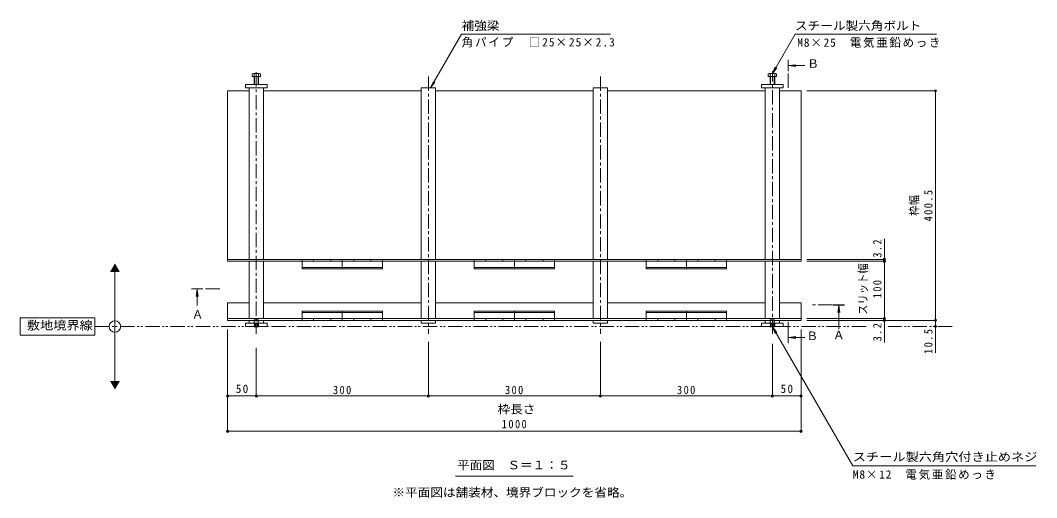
# Model space of a CAD drawing. Units: millimetres at full size, sheet at 1:5; some dimension numbers follow another scale. Extents: x -1680 to 1942, y -1318 to 1367.
# Drawn here: x -1680 to 92, y -37 to 796 of the extents above; entities that cross this region are included whole.
import ezdxf
from ezdxf.enums import TextEntityAlignment as Align

# ---------------------------------------------------------------- set-up
doc = ezdxf.new("R2010")
doc.units = ezdxf.units.MM
doc.header["$LTSCALE"] = 5
doc.header["$PDMODE"] = 32
doc.header["$PDSIZE"] = 4
for name, pattern in [('CHAIN1', [8, 5, -1, 1, -1]), ('DASHED1', [1.8, 1.2, -0.6]), ('DOUBLE_CHAIN1', [8.8, 5, -1, 0.6, -0.6, 0.6, -1])]:
    doc.linetypes.add(name, pattern=pattern)
for name, color, linetype, lineweight in [('4-0_通り芯', 7, 'Continuous', 9), ('4-3_寸法', 7, 'DASHED1', 9), ('4-4_文字', 7, 'Continuous', 9), ('4-5_建具', 7, 'Continuous', 9)]:
    doc.layers.add(name, color=color, linetype=linetype, lineweight=lineweight)
doc.styles.add('ＭＳ ゴシック', font='')
doc.styles.get('ＭＳ ゴシック').set_extended_font_data('MS Gothic')

msp = doc.modelspace()

# ---------------------------------------------------------------- linework, layer by layer
at = {"layer": '4-0_通り芯', "color": 2}
for p, q in [((-1275.605, 702.217), (-1275.605, 697.517)), ((-1275.605, 697.517), (-1261.205, 697.517)), ((-1262.541, 702.817), (-1273.741, 702.817)), ((-1272.405, 702.217), (-1272.405, 683.517)), ((-1271.705, 697.517), (-1271.705, 683.517)), ((-1265.105, 683.517), (-1265.105, 697.517)), ((-1264.405, 683.517), (-1264.405, 702.217)), ((-1261.205, 697.517), (-1261.205, 702.217)), ((-375.605, 702.217), (-375.605, 697.517)), ((-375.605, 697.517), (-361.205, 697.517)), ((-362.541, 702.817), (-373.741, 702.817)), ((-372.405, 702.217), (-372.405, 683.517)), ((-371.705, 697.517), (-371.705, 683.517)), ((-365.105, 683.517), (-365.105, 697.517)), ((-364.405, 683.517), (-364.405, 702.217)), ((-361.205, 697.517), (-361.205, 702.217)), ((-1271.705, 261.001), (-1272.221, 261.517)), ((-1271.705, 261.517), (-1271.705, 261.001)), ((-1271.705, 261.001), (-1265.105, 261.001)), ((-1265.105, 261.517), (-1265.105, 261.001)), ((-1264.589, 261.517), (-1265.105, 261.001)), ((-371.705, 261.001), (-372.221, 261.517)), ((-371.705, 261.517), (-371.705, 261.001)), ((-371.705, 261.001), (-365.105, 261.001)), ((-365.105, 261.517), (-365.105, 261.001)), ((-364.589, 261.517), (-365.105, 261.001))]:
    msp.add_line(p, q, dxfattribs=at)
at = {"layer": '4-0_通り芯', "color": 4, "linetype": 'CHAIN1'}
for p, q in [((-1268.405, 704.994), (-1268.405, 248.608)), ((-968.405, 697.517), (-968.405, 248.608)), ((-668.405, 697.517), (-668.405, 248.608)), ((-368.405, 248.608), (-368.405, 706.82))]:
    msp.add_line(p, q, dxfattribs=at)
at = {"layer": '4-0_通り芯'}
for p, q in [((-1287.405, 683.517), (-1287.405, 677.517)), ((-1249.405, 683.517), (-1287.405, 683.517)), ((-1287.405, 677.517), (-1249.405, 677.517)), ((-1280.905, 378.417), (-1280.905, 677.517)), ((-1255.905, 677.517), (-1255.905, 378.417)), ((-1249.405, 677.517), (-1249.405, 683.517)), ((-980.905, 378.417), (-980.905, 677.517)), ((-980.905, 677.517), (-955.905, 677.517)), ((-955.905, 677.517), (-955.905, 378.417)), ((-680.905, 378.417), (-680.905, 677.517)), ((-680.905, 677.517), (-655.905, 677.517)), ((-655.905, 677.517), (-655.905, 378.417)), ((-387.405, 683.517), (-387.405, 677.517)), ((-349.405, 683.517), (-387.405, 683.517)), ((-387.405, 677.517), (-349.405, 677.517)), ((-380.905, 378.417), (-380.905, 677.517)), ((-355.905, 677.517), (-355.905, 378.417)), ((-349.405, 677.517), (-349.405, 683.517)), ((-1280.905, 672.517), (-1318.405, 672.517)), ((-1318.405, 672.517), (-1318.405, 375.217)), ((-980.905, 672.517), (-1255.905, 672.517)), ((-680.905, 672.517), (-955.905, 672.517)), ((-380.905, 672.517), (-655.905, 672.517)), ((-318.405, 672.517), (-355.905, 672.517)), ((-318.405, 375.217), (-318.405, 672.517)), ((-380.905, 378.417), (-1318.405, 378.417)), ((-318.405, 375.217), (-1318.405, 375.217)), ((-1280.905, 375.217), (-1280.905, 275.217)), ((-1255.905, 375.217), (-1255.905, 275.217)), ((-980.905, 375.217), (-980.905, 275.217)), ((-955.905, 375.217), (-955.905, 275.217)), ((-680.905, 275.217), (-680.905, 375.217)), ((-655.905, 275.217), (-655.905, 375.217)), ((-380.905, 378.417), (-318.405, 378.417)), ((-380.905, 275.217), (-380.905, 375.217)), ((-355.905, 275.217), (-355.905, 375.217)), ((-1280.905, 302.517), (-1318.405, 302.517)), ((-1318.405, 302.517), (-1318.405, 272.017)), ((-980.905, 302.517), (-1255.905, 302.517)), ((-680.905, 302.517), (-955.905, 302.517)), ((-380.905, 302.517), (-655.905, 302.517)), ((-355.905, 302.517), (-318.405, 302.517)), ((-318.405, 272.017), (-318.405, 302.517)), ((-1318.405, 275.217), (-318.405, 275.217)), ((-380.905, 272.017), (-1318.405, 272.017)), ((-1249.405, 267.517), (-1287.405, 267.517)), ((-1287.405, 261.517), (-1287.405, 267.517)), ((-1280.905, 267.517), (-1280.905, 272.017)), ((-1255.905, 272.017), (-1255.905, 267.517)), ((-1249.405, 267.517), (-1249.405, 261.517)), ((-955.905, 272.017), (-955.905, 267.517)), ((-655.905, 272.017), (-655.905, 267.517)), ((-349.405, 267.517), (-387.405, 267.517)), ((-387.405, 261.517), (-387.405, 267.517)), ((-355.905, 272.017), (-380.905, 272.017)), ((-380.905, 267.517), (-380.905, 272.017)), ((-355.905, 272.017), (-355.905, 267.517)), ((-355.905, 272.017), (-318.405, 272.017)), ((-1249.405, 261.517), (-1287.405, 261.517))]:
    msp.add_line(p, q, dxfattribs=at)
at = {"layer": '4-0_通り芯', "color": 2, "linetype": 'DASHED1'}
for p, q in [((-1271.705, 273.001), (-1272.405, 272.301)), ((-1272.405, 272.301), (-1272.405, 261.701)), ((-1272.405, 272.301), (-1264.405, 272.301)), ((-1271.705, 261.517), (-1271.705, 273.001)), ((-1271.705, 273.001), (-1265.105, 273.001)), ((-1270.905, 266.001), (-1268.405, 267.444)), ((-1270.905, 266.001), (-1265.905, 266.001)), ((-1270.905, 266.001), (-1270.905, 261.001)), ((-1270.405, 266.001), (-1270.405, 261.001)), ((-1265.905, 266.001), (-1268.405, 267.444)), ((-1266.405, 266.001), (-1266.405, 261.001)), ((-1265.905, 266.001), (-1265.905, 261.001)), ((-1265.105, 273.001), (-1265.105, 261.517)), ((-1264.405, 272.301), (-1265.105, 273.001)), ((-1264.405, 261.701), (-1264.405, 272.301)), ((-371.705, 273.001), (-372.405, 272.301)), ((-372.405, 272.301), (-372.405, 261.701)), ((-372.405, 272.301), (-364.405, 272.301)), ((-371.705, 261.517), (-371.705, 273.001)), ((-371.705, 273.001), (-365.105, 273.001)), ((-370.905, 266.001), (-368.405, 267.444)), ((-370.905, 266.001), (-365.905, 266.001)), ((-370.905, 266.001), (-370.905, 261.001)), ((-370.405, 266.001), (-370.405, 261.001)), ((-365.905, 266.001), (-368.405, 267.444)), ((-366.405, 266.001), (-366.405, 261.001)), ((-365.905, 266.001), (-365.905, 261.001)), ((-365.105, 273.001), (-365.105, 261.517)), ((-364.405, 272.301), (-365.105, 273.001)), ((-364.405, 261.701), (-364.405, 272.301)), ((-1272.405, 261.701), (-1264.405, 261.701)), ((-1272.405, 261.701), (-1272.221, 261.517)), ((-1264.405, 261.701), (-1264.589, 261.517)), ((-372.405, 261.701), (-364.405, 261.701)), ((-372.405, 261.701), (-372.221, 261.517)), ((-364.405, 261.701), (-364.589, 261.517))]:
    msp.add_line(p, q, dxfattribs=at)
at = {"layer": '4-0_通り芯'}
for points in [[(-955.905, 267.517), (-980.905, 267.517), (-980.905, 272.017)], [(-655.905, 267.517), (-680.905, 267.517), (-680.905, 272.017)], [(-349.405, 267.517), (-349.405, 261.517), (-387.405, 261.517)]]:
    msp.add_lwpolyline(points, dxfattribs=at)
at = {"layer": '4-0_通り芯', "color": 2}
for centre, radius, start, end in [((-1274.005, 700.441), 2.39, 47.9749, 132.0251), ((-1268.405, 689.409), 13.418, 72.65606, 107.34394), ((-1262.805, 700.441), 2.39, 47.9749, 132.0251), ((-374.005, 700.441), 2.39, 47.9749, 132.0251), ((-368.405, 689.409), 13.418, 72.65606, 107.34394), ((-362.805, 700.441), 2.39, 47.9749, 132.0251)]:
    msp.add_arc(centre, radius, start, end, dxfattribs=at)
at = {"layer": '4-3_寸法'}
for p, q in [((-1188.405, 377.717), (-1188.405, 375.217)), ((-1187.905, 378.217), (-1168.905, 378.217)), ((-1168.405, 377.717), (-1168.405, 375.217)), ((-1168.405, 375.217), (-1138.405, 375.217)), ((-1138.405, 377.717), (-1138.405, 375.217)), ((-1118.905, 378.217), (-1137.905, 378.217)), ((-1118.405, 377.717), (-1118.405, 375.217)), ((-1117.905, 378.217), (-1098.905, 378.217)), ((-1098.405, 377.717), (-1098.405, 375.217)), ((-1068.405, 375.217), (-1098.405, 375.217)), ((-1068.405, 377.717), (-1068.405, 375.217)), ((-1048.905, 378.217), (-1067.905, 378.217)), ((-1048.405, 377.717), (-1048.405, 375.217)), ((-888.405, 377.717), (-888.405, 375.217)), ((-887.905, 378.217), (-868.905, 378.217)), ((-868.405, 377.717), (-868.405, 375.217)), ((-868.405, 375.217), (-838.405, 375.217)), ((-838.405, 377.717), (-838.405, 375.217)), ((-818.905, 378.217), (-837.905, 378.217)), ((-818.405, 377.717), (-818.405, 375.217)), ((-817.905, 378.217), (-798.905, 378.217)), ((-798.405, 377.717), (-798.405, 375.217)), ((-768.405, 375.217), (-798.405, 375.217)), ((-768.405, 377.717), (-768.405, 375.217)), ((-748.905, 378.217), (-767.905, 378.217)), ((-748.405, 377.717), (-748.405, 375.217)), ((-588.405, 377.717), (-588.405, 375.217)), ((-587.905, 378.217), (-568.905, 378.217)), ((-568.405, 377.717), (-568.405, 375.217)), ((-568.405, 375.217), (-538.405, 375.217)), ((-538.405, 377.717), (-538.405, 375.217)), ((-518.905, 378.217), (-537.905, 378.217)), ((-518.405, 377.717), (-518.405, 375.217)), ((-517.905, 378.217), (-498.905, 378.217)), ((-498.405, 377.717), (-498.405, 375.217)), ((-468.405, 375.217), (-498.405, 375.217)), ((-468.405, 377.717), (-468.405, 375.217)), ((-448.905, 378.217), (-467.905, 378.217)), ((-448.405, 377.717), (-448.405, 375.217)), ((-1188.405, 272.717), (-1188.405, 275.217)), ((-1187.905, 272.217), (-1168.905, 272.217)), ((-1168.405, 275.217), (-1138.405, 275.217)), ((-1168.405, 272.717), (-1168.405, 275.217)), ((-1138.405, 272.717), (-1138.405, 275.217)), ((-1118.905, 272.217), (-1137.905, 272.217)), ((-1118.405, 272.717), (-1118.405, 275.217)), ((-1117.905, 272.217), (-1098.905, 272.217)), ((-1068.405, 275.217), (-1098.405, 275.217)), ((-1098.405, 272.717), (-1098.405, 275.217)), ((-1068.405, 272.717), (-1068.405, 275.217)), ((-1048.905, 272.217), (-1067.905, 272.217)), ((-1048.405, 272.717), (-1048.405, 275.217)), ((-888.405, 272.717), (-888.405, 275.217)), ((-887.905, 272.217), (-868.905, 272.217)), ((-868.405, 275.217), (-838.405, 275.217)), ((-868.405, 272.717), (-868.405, 275.217)), ((-838.405, 272.717), (-838.405, 275.217)), ((-818.905, 272.217), (-837.905, 272.217)), ((-818.405, 272.717), (-818.405, 275.217)), ((-817.905, 272.217), (-798.905, 272.217)), ((-768.405, 275.217), (-798.405, 275.217)), ((-798.405, 272.717), (-798.405, 275.217)), ((-768.405, 272.717), (-768.405, 275.217)), ((-748.905, 272.217), (-767.905, 272.217)), ((-748.405, 272.717), (-748.405, 275.217)), ((-588.405, 272.717), (-588.405, 275.217)), ((-587.905, 272.217), (-568.905, 272.217)), ((-568.405, 275.217), (-538.405, 275.217)), ((-568.405, 272.717), (-568.405, 275.217)), ((-538.405, 272.717), (-538.405, 275.217)), ((-518.905, 272.217), (-537.905, 272.217)), ((-518.405, 272.717), (-518.405, 275.217)), ((-517.905, 272.217), (-498.905, 272.217)), ((-468.405, 275.217), (-498.405, 275.217)), ((-498.405, 272.717), (-498.405, 275.217)), ((-468.405, 272.717), (-468.405, 275.217)), ((-448.905, 272.217), (-467.905, 272.217)), ((-448.405, 272.717), (-448.405, 275.217))]:
    msp.add_line(p, q, dxfattribs=at)
at = {"layer": '4-3_寸法', "linetype": 'Continuous'}
for p, q in [((-1188.405, 375.217), (-1188.405, 362.217)), ((-1118.405, 375.217), (-1118.405, 362.217)), ((-1048.405, 375.217), (-1048.405, 362.217)), ((-888.405, 375.217), (-888.405, 362.217)), ((-818.405, 375.217), (-818.405, 362.217)), ((-748.405, 375.217), (-748.405, 362.217)), ((-588.405, 375.217), (-588.405, 362.217)), ((-518.405, 375.217), (-518.405, 362.217)), ((-448.405, 375.217), (-448.405, 362.217)), ((-1118.405, 364.517), (-1188.405, 364.517)), ((-1118.405, 362.217), (-1188.405, 362.217)), ((-1118.405, 364.517), (-1048.405, 364.517)), ((-1118.405, 362.217), (-1048.405, 362.217)), ((-818.405, 364.517), (-888.405, 364.517)), ((-818.405, 362.217), (-888.405, 362.217)), ((-818.405, 364.517), (-748.405, 364.517)), ((-818.405, 362.217), (-748.405, 362.217)), ((-518.405, 364.517), (-588.405, 364.517)), ((-518.405, 362.217), (-588.405, 362.217)), ((-518.405, 364.517), (-448.405, 364.517)), ((-518.405, 362.217), (-448.405, 362.217)), ((-1118.405, 288.217), (-1188.405, 288.217)), ((-1188.405, 275.217), (-1188.405, 288.217)), ((-1118.405, 285.917), (-1188.405, 285.917)), ((-1118.405, 288.217), (-1048.405, 288.217)), ((-1118.405, 275.217), (-1118.405, 288.217)), ((-1118.405, 285.917), (-1048.405, 285.917)), ((-1048.405, 275.217), (-1048.405, 288.217)), ((-818.405, 288.217), (-888.405, 288.217)), ((-888.405, 275.217), (-888.405, 288.217)), ((-818.405, 285.917), (-888.405, 285.917)), ((-818.405, 288.217), (-748.405, 288.217)), ((-818.405, 275.217), (-818.405, 288.217)), ((-818.405, 285.917), (-748.405, 285.917)), ((-748.405, 275.217), (-748.405, 288.217)), ((-518.405, 288.217), (-588.405, 288.217)), ((-588.405, 275.217), (-588.405, 288.217)), ((-518.405, 285.917), (-588.405, 285.917)), ((-518.405, 288.217), (-448.405, 288.217)), ((-518.405, 275.217), (-518.405, 288.217)), ((-518.405, 285.917), (-448.405, 285.917)), ((-448.405, 275.217), (-448.405, 288.217))]:
    msp.add_line(p, q, dxfattribs=at)
at = {"layer": '4-3_寸法'}
for centre, start, end in [((-1187.905, 377.717), 90, 180), ((-1168.905, 377.717), 0, 90), ((-1137.905, 377.717), 90, 180), ((-1118.905, 377.717), 0, 90), ((-1117.905, 377.717), 90, 180), ((-1098.905, 377.717), 0, 90), ((-1067.905, 377.717), 90, 180), ((-1048.905, 377.717), 0, 90), ((-887.905, 377.717), 90, 180), ((-868.905, 377.717), 0, 90), ((-837.905, 377.717), 90, 180), ((-818.905, 377.717), 0, 90), ((-817.905, 377.717), 90, 180), ((-798.905, 377.717), 0, 90), ((-767.905, 377.717), 90, 180), ((-748.905, 377.717), 0, 90), ((-587.905, 377.717), 90, 180), ((-568.905, 377.717), 0, 90), ((-537.905, 377.717), 90, 180), ((-518.905, 377.717), 0, 90), ((-517.905, 377.717), 90, 180), ((-498.905, 377.717), 0, 90), ((-467.905, 377.717), 90, 180), ((-448.905, 377.717), 0, 90), ((-1187.905, 272.717), 180, 270), ((-1168.905, 272.717), 270, 0), ((-1137.905, 272.717), 180, 270), ((-1118.905, 272.717), 270, 0), ((-1117.905, 272.717), 180, 270), ((-1098.905, 272.717), 270, 0), ((-1067.905, 272.717), 180, 270), ((-1048.905, 272.717), 270, 0), ((-887.905, 272.717), 180, 270), ((-868.905, 272.717), 270, 0), ((-837.905, 272.717), 180, 270), ((-818.905, 272.717), 270, 0), ((-817.905, 272.717), 180, 270), ((-798.905, 272.717), 270, 0), ((-767.905, 272.717), 180, 270), ((-748.905, 272.717), 270, 0), ((-587.905, 272.717), 180, 270), ((-568.905, 272.717), 270, 0), ((-537.905, 272.717), 180, 270), ((-518.905, 272.717), 270, 0), ((-517.905, 272.717), 180, 270), ((-498.905, 272.717), 270, 0), ((-467.905, 272.717), 180, 270), ((-448.905, 272.717), 270, 0)]:
    msp.add_arc(centre, 0.5, start, end, dxfattribs=at)
at = {"layer": '4-4_文字'}
for p, q in [((-82.533, 672.517), (-308.405, 672.517)), ((-84.033, 672.517), (-84.033, 272.017)), ((-173.022, 414.513), (-173.022, 233.739)), ((-171.522, 378.417), (-308.405, 378.417)), ((-171.522, 375.217), (-308.405, 375.217)), ((-171.522, 275.217), (-308.405, 275.217)), ((-82.533, 272.017), (-308.405, 272.017)), ((-84.033, 272.017), (-84.033, 215.579)), ((-1318.405, 77.31), (-1318.405, 256.517)), ((-318.405, 77.31), (-318.405, 256.517)), ((-968.405, 138.81), (-968.405, 234.437)), ((-668.405, 138.81), (-668.405, 234.437)), ((-368.405, 138.81), (-368.405, 231)), ((-1268.405, 138.81), (-1268.405, 224.543)), ((-1268.405, 140.31), (-1318.405, 140.31)), ((-1268.405, 140.31), (-968.405, 140.31)), ((-968.405, 140.31), (-668.405, 140.31)), ((-668.405, 140.31), (-368.405, 140.31)), ((-318.405, 140.31), (-368.405, 140.31)), ((-318.405, 78.81), (-1318.405, 78.81))]:
    msp.add_line(p, q, dxfattribs=at)
for p in [(-84.033, 672.517), (-173.022, 378.417), (-173.022, 375.217), (-173.022, 275.217), (-173.022, 272.017), (-84.033, 272.017), (-84.033, 261.517), (-1318.405, 140.31), (-1268.405, 140.31), (-968.405, 140.31), (-668.405, 140.31), (-368.405, 140.31), (-318.405, 140.31), (-1318.405, 78.81), (-318.405, 78.81)]:
    msp.add_point(p, dxfattribs=at)
at = {"layer": '4-5_建具'}
for p, q in [((-910.308, 771.278), (-964.441, 677.517)), ((-910.308, 771.278), (-650.526, 771.278)), ((-368.405, 702.817), (-328.879, 771.279)), ((-328.879, 771.279), (-82.505, 771.279)), ((-368.405, 702.817), (-363.621, 714.365)), ((-368.405, 702.817), (-360.796, 712.734)), ((-959.657, 689.065), (-964.441, 677.517)), ((-956.831, 687.434), (-964.441, 677.517)), ((-1514.909, 161.517), (-1514.909, 361.517)), ((-368.405, 261.017), (-228.226, 18.219)), ((-368.405, 261.001), (-363.621, 249.453)), ((-368.405, 261.001), (-360.796, 251.084)), ((-228.226, 18.219), (90.721, 18.219)), ((-921.088, 0.403), (-715.723, 0.403))]:
    msp.add_line(p, q, dxfattribs=at)
at = {"layer": '4-5_建具', "color": 4, "linetype": 'CHAIN1'}
for p, q in [((-341.064, 677.517), (-341.064, 726.517)), ((-1332.143, 327.017), (-1371.411, 327.017)), ((-263.541, 299.067), (-303.541, 299.067)), ((-341.064, 269.786), (-341.064, 232.394))]:
    msp.add_line(p, q, dxfattribs=at)
at = {"layer": '4-5_建具', "color": 4}
for p, q in [((-340.064, 716.517), (-327.671, 718.148)), ((-340.064, 716.517), (-312.064, 716.517)), ((-340.064, 716.517), (-327.671, 714.885)), ((-1371.411, 326.017), (-1373.042, 313.624)), ((-1371.411, 326.017), (-1369.779, 313.624)), ((-1371.411, 326.017), (-1371.411, 298.017)), ((-252.646, 298.067), (-254.278, 285.674)), ((-252.646, 298.067), (-251.014, 285.674)), ((-252.646, 298.067), (-252.646, 256.997)), ((-340.064, 242.394), (-327.671, 244.025)), ((-340.064, 242.394), (-312.064, 242.394)), ((-340.064, 242.394), (-327.671, 240.762))]:
    msp.add_line(p, q, dxfattribs=at)
at = {"layer": '4-5_建具', "color": 2, "linetype": 'DOUBLE_CHAIN1'}
for p, q in [((-1549.887, 261.517), (-203.975, 261.517)), ((-55.081, 261.517), (-166.635, 261.517))]:
    msp.add_line(p, q, dxfattribs=at)
at = {"layer": '4-5_建具'}
msp.add_lwpolyline([(-1679.887, 246.517), (-1549.887, 246.517), (-1549.887, 276.517), (-1679.887, 276.517)], close=True, dxfattribs=at)
msp.add_circle((-1514.909, 261.517), 10, dxfattribs=at)
at = {"layer": '4-5_建具', "color": 4}
for points in [[(-340.064, 726.517), (-342.064, 726.517), (-340.064, 706.517), (-342.064, 706.517)], [(-1361.411, 326.017), (-1361.411, 328.017), (-1381.411, 326.017), (-1381.411, 328.017)], [(-242.646, 300.067), (-262.646, 300.067), (-242.646, 298.067), (-262.646, 298.067)], [(-342.064, 232.394), (-340.064, 232.394), (-342.064, 252.394), (-340.064, 252.394)]]:
    msp.add_solid(points, dxfattribs=at)
at = {"layer": '4-5_建具'}
for points in [[(-1523.57, 356.517), (-1506.249, 356.517), (-1514.909, 371.517)], [(-1523.57, 166.517), (-1506.249, 166.517), (-1514.909, 151.517)]]:
    msp.add_solid(points, dxfattribs=at)

# ---------------------------------------------------------------- texts
at = {"layer": '4-4_文字', "color": 2, "style": 'ＭＳ ゴシック', "width": 0.9}
for s, p in [('枠幅', (-109.313, 454.517)), ('スリット幅', (-198.663, 281.821))]:
    msp.add_text(s, height=14.66, rotation=90, dxfattribs=at).set_placement(p, align=Align.BOTTOM_LEFT)
at = {"layer": '4-4_文字', "color": 2, "style": 'ＭＳ ゴシック', "width": 1.1}
msp.add_text('枠長さ', height=14.66, dxfattribs=at).set_placement((-847.615, 105.352), align=Align.BOTTOM_LEFT)
at = {"layer": '4-4_文字', "color": 2, "char_height": 14.66, "attachment_point": 7, "rotation": 90, "style": 'ＭＳ ゴシック'}
for s, insert in [('\\T1.28;\\W0.9;400.5', (-89.033, 444.767)), ('\\T1.27;\\W0.9;3.2', (-178.022, 381.589)), ('\\T1.27;\\W0.9;100', (-178.022, 310.767)), ('\\T1.27;\\W0.9;3.2', (-178.022, 235.589)), ('\\T1.28;\\W0.9;10.5', (-89.033, 213.684))]:
    msp.add_mtext(s, dxfattribs=dict(at, insert=insert))
at = {"layer": '4-4_文字', "color": 2, "char_height": 14.66, "attachment_point": 7, "style": 'ＭＳ ゴシック'}
for s, insert in [('\\T1.27;\\W0.95;50', (-1304.03, 145.31)), ('\\T1.27;\\W0.95;50', (-354.03, 145.31)), ('\\T1.27;\\W0.9;300', (-1134.655, 143.31)), ('\\T1.27;\\W0.9;300', (-834.655, 143.31)), ('\\T1.27;\\W0.9;300', (-534.655, 143.31)), ('\\T1.28;\\W0.9;1000', (-840.28, 83.81))]:
    msp.add_mtext(s, dxfattribs=dict(at, insert=insert))
at = {"layer": '4-5_建具', "color": 2, "style": 'ＭＳ ゴシック'}
for s, width, p in [('補強梁', 1.1, (-910.308, 774.278)), ('スチール製六角ボルト', 1.1, (-328.879, 774.279)), ('敷地境界線', 1.15, (-1668.465, 251.618)), ('スチール製六角穴付き止めネジ', 1.15, (-228.226, 22.219)), ('平面図\u3000Ｓ＝１：５', 1.1, (-918.405, 7.903)), ('※平面図は舗装材、境界ブロックを省略。', 1.1, (-1030.905, -39.791))]:
    msp.add_text(s, height=14.66, dxfattribs=dict(at, width=width)).set_placement(p, align=Align.BOTTOM_LEFT)
for s, p in [('Ｂ', (-307.376, 708.271)), ('Ａ', (-1380.733, 270.537)), ('Ｂ', (-308.865, 233.286)), ('Ａ', (-262.646, 234.861))]:
    msp.add_text(s, height=14.66, dxfattribs=at).set_placement(p, align=Align.BOTTOM_LEFT)
at = {"layer": '4-5_建具', "color": 2, "char_height": 14.66, "attachment_point": 7, "style": 'ＭＳ ゴシック'}
for s, insert in [('\\T1.17;角パイプ\u3000□25×25×2.3', (-910.308, 748.278)), ('\\T1.15;M8×25\u3000電気亜鉛めっき', (-325.122, 747.603)), ('\\T1.15;M8×12\u3000電気亜鉛めっき', (-228.226, -5.781))]:
    msp.add_mtext(s, dxfattribs=dict(at, insert=insert))

doc.saveas('drawing.dxf')
